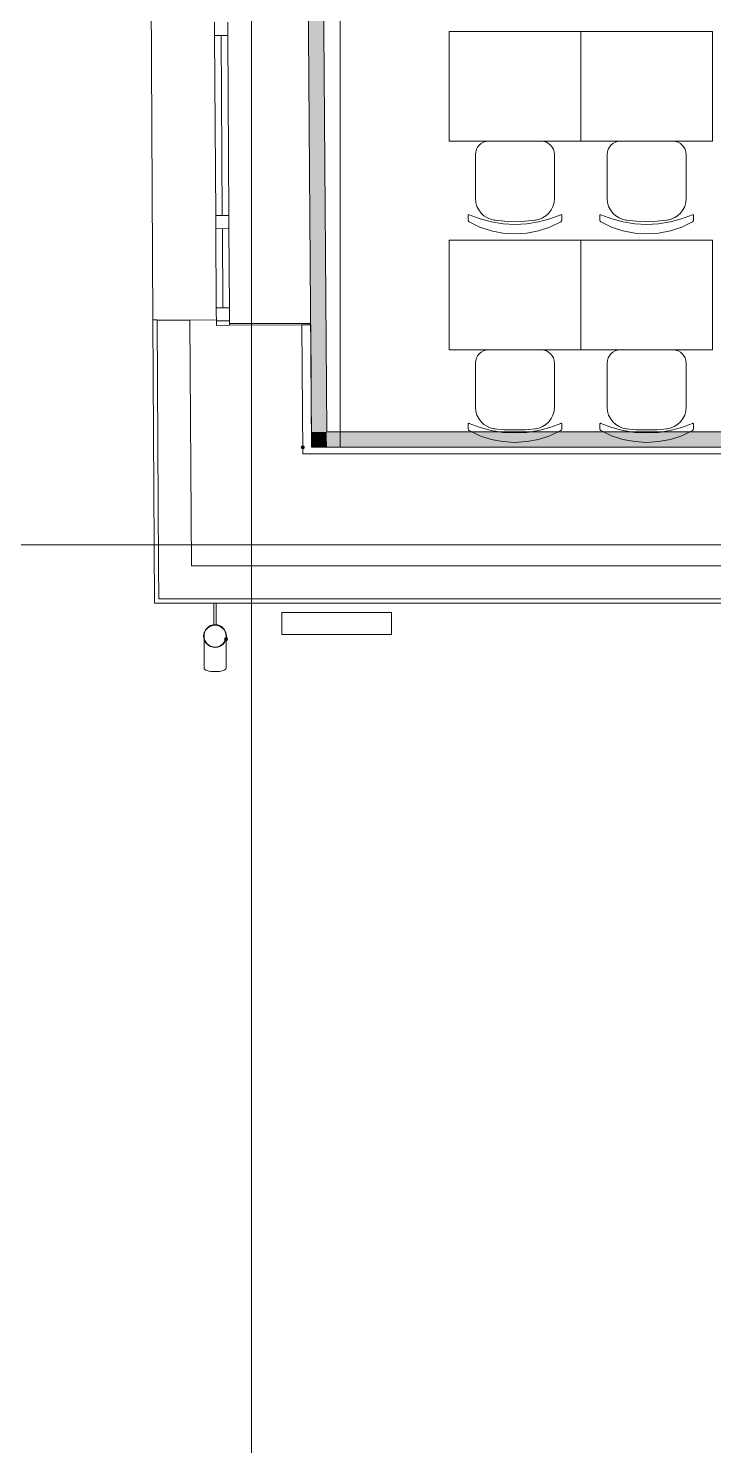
# Model space of a CAD drawing. Header units: millimetres. Extents: x 0 to 1189, y 0 to 841.
# Drawn here: x 228.5 to 259.7, y 329.8 to 394.4 of the extents above; entities that cross this region are included whole.
import ezdxf

# ---------------------------------------------------------------- set-up
doc = ezdxf.new("R2010")
doc.units = ezdxf.units.MM

msp = doc.modelspace()

# ---------------------------------------------------------------- hatches: boundary and pattern name
at = {"true_color": 0xf1d696}
h = msp.add_hatch(color=41, dxfattribs=at)
h.dxf.hatch_style = 2
h.paths.add_polyline_path([(242.09537, 376.007345), (241.395369, 376.007345), (241.233369, 398.399379), (241.93437, 398.399379)])
h = msp.add_hatch(color=41, dxfattribs=at)
h.dxf.hatch_style = 2
h.paths.add_polyline_path([(242.09537, 376.007345), (241.405369, 375.312344), (241.395369, 376.007345)])
h = msp.add_hatch(color=41, dxfattribs=at)
h.dxf.hatch_style = 2
h.paths.add_polyline_path([(242.09537, 376.007345), (242.10037, 375.307344), (241.400369, 375.307344)])
at = {"true_color": 0x3dad99}
h = msp.add_hatch(color=135, dxfattribs=at)
h.dxf.hatch_style = 2
h.paths.add_polyline_path([(289.176442, 376.007345), (289.176442, 375.307344), (242.10037, 375.307344), (242.09537, 376.007345)])
h = msp.add_hatch(color=7)
h.dxf.hatch_style = 2
h.paths.add_polyline_path([(241.000368, 375.397344), (240.936806, 375.370907), (240.910368, 375.307344), (240.936806, 375.243781), (241.000368, 375.217344), (241.071931, 375.243781), (241.098368, 375.307344), (241.071931, 375.370907)])
h = msp.add_hatch(color=7)
h.dxf.hatch_style = 2
h.paths.add_polyline_path([(237.598363, 366.577331), (237.571925, 366.640893), (237.508363, 366.667331), (237.4448, 366.640893), (237.418363, 366.577331), (237.418363, 366.564331), (237.4448, 366.500768), (237.508363, 366.474331), (237.571925, 366.500768), (237.598363, 366.564331)])

# ---------------------------------------------------------------- linework, layer by layer
at = {"color": 7, "lineweight": 0}
for points in [[(238.672365, 251.095154), (238.672365, 729.022884)], [(242.698371, 375.307344), (242.698371, 399.09938)], [(234.177358, 381.116353), (234.086358, 398.75338)], [(241.233369, 398.399379), (241.400369, 375.307344)], [(242.09537, 376.007345), (241.93437, 398.399379)], [(236.986362, 394.061373), (236.982362, 394.661374)], [(236.982362, 394.661374), (236.986362, 394.061373)], [(237.582363, 394.665374), (237.586363, 394.065373)], [(237.586363, 394.065373), (237.582363, 394.665374)], [(237.586363, 394.065373), (236.986362, 394.061373)], [(237.036362, 385.86136), (236.986362, 394.061373)], [(237.336363, 385.86336), (237.286363, 394.063373)], [(237.586363, 394.065373), (237.636363, 385.86536)], [(237.036362, 385.86136), (237.636363, 385.86536)], [(237.039362, 385.261359), (237.036362, 385.86136)], [(237.036362, 385.86136), (237.039362, 385.261359)], [(237.636363, 385.86536), (237.639363, 385.265359)], [(237.639363, 385.265359), (237.636363, 385.86536)], [(237.639363, 385.265359), (237.039362, 385.261359)], [(237.061362, 381.661354), (237.039362, 385.261359)], [(237.361363, 381.663354), (237.339363, 385.263359)], [(237.639363, 385.265359), (237.661363, 381.665354)], [(237.061362, 381.661354), (237.661363, 381.665354)], [(237.066362, 380.861353), (237.061362, 381.661354)], [(237.061362, 381.661354), (237.066362, 380.861353)], [(237.661363, 381.665354), (237.666363, 380.865353)], [(237.666363, 380.865353), (237.661363, 381.665354)], [(234.377358, 381.117353), (234.177358, 381.116353)], [(234.177358, 381.116353), (234.243358, 368.207333)], [(234.365358, 381.095353), (235.86536, 381.104353)], [(234.365358, 381.095353), (234.433358, 369.907336)], [(234.377358, 381.095353), (234.377358, 381.117353)], [(237.065362, 381.111353), (235.86536, 381.104353)], [(235.93336, 369.907336), (235.86536, 381.104353)], [(237.665363, 381.065353), (237.065362, 381.061353)], [(237.666363, 380.865353), (237.066362, 380.861353)], [(237.066362, 380.861353), (237.666363, 380.865353)], [(237.666363, 380.938353), (241.347369, 380.938353)], [(240.966368, 380.885353), (237.666363, 380.865353)], [(241.366369, 380.887353), (240.966368, 380.885353)], [(240.966368, 380.885353), (241.002368, 375.007344)], [(241.347369, 380.938353), (241.347369, 380.887353)], [(241.400369, 375.307344), (241.366369, 380.887353)], [(289.176442, 376.007345), (242.09537, 376.007345)], [(241.008368, 375.307344), (241.008368, 375.007344)], [(301.472461, 375.307344), (241.400369, 375.307344)], [(241.400369, 375.307344), (242.10037, 375.307344)], [(242.10037, 375.307344), (289.176442, 375.307344)], [(304.981466, 375.007344), (241.002368, 375.007344)], [(198.085303, 370.871337), (863.72632, 370.871337)], [(234.433358, 369.907336), (234.442358, 368.407334)], [(234.442358, 368.407334), (234.434358, 369.907336)], [(235.93336, 369.907336), (299.905458, 369.907336)], [(298.405456, 369.907336), (235.93336, 369.907336)], [(234.243358, 368.207333), (298.213456, 368.207333)], [(234.442358, 368.407334), (298.412456, 368.407334)], [(298.212456, 368.407334), (234.442358, 368.407334)], [(236.958362, 368.207333), (236.958362, 367.216332)], [(237.058362, 367.216332), (237.058362, 368.207333)], [(245.050374, 367.780333), (240.050367, 367.780333)], [(240.050367, 367.780333), (240.050367, 366.780331)], [(245.050374, 366.780331), (245.050374, 367.780333)], [(237.008362, 366.18733), (236.903618, 366.197902), (236.806034, 366.228221), (236.717707, 366.276188), (236.640737, 366.339705), (236.577219, 366.416676), (236.529252, 366.505003), (236.498934, 366.602587), (236.488361, 366.707331), (236.498934, 366.812075), (236.529252, 366.909659), (236.577219, 366.997986), (236.640737, 367.074957), (236.717707, 367.138474), (236.806034, 367.186441), (236.903618, 367.216759), (237.008362, 367.227332)], [(237.008362, 366.20733), (236.907635, 366.217494), (236.813799, 366.246643), (236.728869, 366.29276), (236.654862, 366.35383), (236.593791, 366.427838), (236.547674, 366.512768), (236.518525, 366.606604), (236.508361, 366.707331), (236.518525, 366.808058), (236.547674, 366.901894), (236.593791, 366.986824), (236.654862, 367.060831), (236.728869, 367.121902), (236.813799, 367.168019), (236.907635, 367.197168), (237.008362, 367.207332)], [(237.008362, 367.227332), (237.113106, 367.216759), (237.210691, 367.186441), (237.299017, 367.138474), (237.375988, 367.074957), (237.439505, 366.997986), (237.487472, 366.909659), (237.517791, 366.812075), (237.528363, 366.707331), (237.517791, 366.602587), (237.487472, 366.505003), (237.439505, 366.416676), (237.375988, 366.339705), (237.299017, 366.276188), (237.210691, 366.228221), (237.113106, 366.197902), (237.008362, 366.18733)], [(237.008362, 367.207332), (237.109089, 367.197168), (237.202925, 367.168019), (237.287855, 367.121902), (237.361863, 367.060831), (237.422933, 366.986824), (237.46905, 366.901894), (237.498199, 366.808058), (237.508363, 366.707331), (237.498199, 366.606604), (237.46905, 366.512768), (237.422933, 366.427838), (237.361863, 366.35383), (237.287855, 366.29276), (237.202925, 366.246643), (237.109089, 366.217494), (237.008362, 366.20733)], [(240.050367, 366.780331), (245.050374, 366.780331)], [(236.508361, 366.554331), (236.508361, 366.577331)], [(236.508361, 366.526331), (236.508361, 366.554331)], [(236.508361, 366.496331), (236.508361, 366.526331)], [(236.508361, 366.465331), (236.508361, 366.496331)], [(236.508361, 366.431331), (236.508361, 366.465331)], [(236.508361, 366.39533), (236.508361, 366.431331)], [(236.508361, 366.35833), (236.508361, 366.39533)], [(236.508361, 366.31833), (236.508361, 366.35833)], [(236.508361, 366.27733), (236.508361, 366.31833)], [(236.508361, 366.23433), (236.508361, 366.27733)], [(236.508361, 366.19033), (236.508361, 366.23433)], [(236.508361, 366.14433), (236.508361, 366.19033)], [(236.508361, 366.09633), (236.508361, 366.14433)], [(236.508361, 366.04733), (236.508361, 366.09633)], [(236.508361, 365.99733), (236.508361, 366.04733)], [(236.508361, 365.94533), (236.508361, 365.99733)], [(237.508363, 366.564331), (237.508363, 366.538331)], [(237.508363, 366.538331), (237.508363, 366.509331)], [(237.508363, 366.509331), (237.508363, 366.478331)], [(237.508363, 366.478331), (237.508363, 366.445331)], [(237.508363, 366.445331), (237.508363, 366.41033)], [(237.508363, 366.41033), (237.508363, 366.37433)], [(237.508363, 366.37433), (237.508363, 366.33533)], [(237.508363, 366.33533), (237.508363, 366.29433)], [(237.508363, 366.29433), (237.508363, 366.25233)], [(237.508363, 366.25233), (237.508363, 366.20833)], [(237.508363, 366.20833), (237.508363, 366.16333)], [(237.508363, 366.16333), (237.508363, 366.11633)], [(237.508363, 366.11633), (237.508363, 366.06733)], [(237.508363, 366.06733), (237.508363, 366.01833)], [(237.508363, 366.01833), (237.508363, 365.96733)], [(236.508361, 365.89233), (236.508361, 365.94533)], [(236.508361, 365.83833), (236.508361, 365.89233)], [(236.508361, 365.78333), (236.508361, 365.83833)], [(236.508361, 365.727329), (236.508361, 365.78333)], [(236.508361, 365.671329), (236.508361, 365.727329)], [(236.508361, 365.671329), (236.508361, 365.246329)], [(237.508363, 365.96733), (237.508363, 365.91433)], [(237.508363, 365.91433), (237.508363, 365.86133)], [(237.508363, 365.86133), (237.508363, 365.80633)], [(237.508363, 365.80633), (237.508363, 365.751329)], [(237.508363, 365.751329), (237.508363, 365.694329)], [(237.508363, 365.694329), (237.508363, 365.671329)], [(237.508363, 365.246329), (237.508363, 365.671329)], [(237.008362, 365.091328), (236.907635, 365.094461), (236.813799, 365.103453), (236.728869, 365.117696), (236.654862, 365.136579), (236.593791, 365.159493), (236.547674, 365.185829), (236.518525, 365.214977), (236.508361, 365.246329)], [(237.508363, 365.246329), (237.498199, 365.214977), (237.46905, 365.185829), (237.422933, 365.159493), (237.361863, 365.136579), (237.287855, 365.117696), (237.202925, 365.103453), (237.109089, 365.094461), (237.008362, 365.091328)]]:
    msp.add_lwpolyline(points, dxfattribs=at)
at = {"color": 253, "lineweight": 0, "true_color": 0x999999}
for points in [[(247.665378, 389.244365), (247.665378, 394.244373)], [(247.665378, 394.244373), (253.665388, 394.244373)], [(253.665388, 394.244373), (253.665388, 389.244365)], [(253.665388, 389.244365), (253.665388, 394.244373)], [(253.665388, 394.244373), (259.665397, 394.244373)], [(259.665397, 394.244373), (259.665397, 389.244365)], [(253.665388, 389.244365), (247.665378, 389.244365)], [(248.86638, 388.644364), (248.878544, 388.765466), (248.913443, 388.878177), (248.968685, 388.980107), (249.04188, 389.068865), (249.130638, 389.142061), (249.232568, 389.197303), (249.345279, 389.232201), (249.466381, 389.244365)], [(248.86638, 388.644364), (248.878544, 388.765466), (248.913443, 388.878177), (248.968685, 388.980107), (249.04188, 389.068865), (249.130638, 389.142061), (249.232568, 389.197303), (249.345279, 389.232201), (249.466381, 389.244365)], [(249.464381, 389.244365), (251.866385, 389.244365)], [(249.464381, 389.244365), (251.866385, 389.244365)], [(251.866385, 389.244365), (251.987199, 389.232201), (252.099776, 389.197303), (252.201688, 389.142061), (252.29051, 389.068865), (252.363817, 388.980107), (252.419183, 388.878177), (252.454181, 388.765466), (252.466386, 388.644364)], [(251.866385, 389.244365), (251.987199, 389.232201), (252.099776, 389.197303), (252.201688, 389.142061), (252.29051, 389.068865), (252.363817, 388.980107), (252.419183, 388.878177), (252.454181, 388.765466), (252.466386, 388.644364)], [(259.665397, 389.244365), (253.665388, 389.244365)], [(254.866389, 388.644364), (254.878553, 388.765466), (254.913452, 388.878177), (254.968694, 388.980107), (255.04189, 389.068865), (255.130648, 389.142061), (255.232577, 389.197303), (255.345289, 389.232201), (255.46639, 389.244365)], [(254.866389, 388.644364), (254.878553, 388.765466), (254.913452, 388.878177), (254.968694, 388.980107), (255.04189, 389.068865), (255.130648, 389.142061), (255.232577, 389.197303), (255.345289, 389.232201), (255.46639, 389.244365)], [(255.46439, 389.244365), (257.866394, 389.244365)], [(255.46439, 389.244365), (257.866394, 389.244365)], [(257.866394, 389.244365), (257.987209, 389.232201), (258.099785, 389.197303), (258.201697, 389.142061), (258.29052, 389.068865), (258.363826, 388.980107), (258.419192, 388.878177), (258.45419, 388.765466), (258.466395, 388.644364)], [(257.866394, 389.244365), (257.987209, 389.232201), (258.099785, 389.197303), (258.201697, 389.142061), (258.29052, 389.068865), (258.363826, 388.980107), (258.419192, 388.878177), (258.45419, 388.765466), (258.466395, 388.644364)], [(248.86638, 388.644364), (248.86638, 386.641361)], [(248.86638, 388.644364), (248.86638, 386.641361)], [(252.466386, 388.644364), (252.466386, 386.641361)], [(252.466386, 388.644364), (252.466386, 386.641361)], [(254.866389, 388.644364), (254.866389, 386.641361)], [(254.866389, 388.644364), (254.866389, 386.641361)], [(258.466395, 388.644364), (258.466395, 386.641361)], [(258.466395, 388.644364), (258.466395, 386.641361)], [(249.766382, 385.64636), (249.580997, 385.682715), (249.410178, 385.751204), (249.257055, 385.848333), (249.124756, 385.97061), (249.01641, 386.114544), (248.935146, 386.276642), (248.884093, 386.453412), (248.86638, 386.641361)], [(249.766382, 385.64636), (249.580997, 385.682715), (249.410178, 385.751204), (249.257055, 385.848333), (249.124756, 385.97061), (249.01641, 386.114544), (248.935146, 386.276642), (248.884093, 386.453412), (248.86638, 386.641361)], [(252.466386, 386.641361), (252.448673, 386.453412), (252.39762, 386.276642), (252.316356, 386.114544), (252.20801, 385.97061), (252.075711, 385.848333), (251.922588, 385.751204), (251.751769, 385.682715), (251.566384, 385.64636)], [(252.466386, 386.641361), (252.448673, 386.453412), (252.39762, 386.276642), (252.316356, 386.114544), (252.20801, 385.97061), (252.075711, 385.848333), (251.922588, 385.751204), (251.751769, 385.682715), (251.566384, 385.64636)], [(255.766391, 385.64636), (255.581006, 385.682715), (255.410187, 385.751204), (255.257064, 385.848333), (255.124765, 385.97061), (255.016419, 386.114544), (254.935155, 386.276642), (254.884102, 386.453412), (254.866389, 386.641361)], [(255.766391, 385.64636), (255.581006, 385.682715), (255.410187, 385.751204), (255.257064, 385.848333), (255.124765, 385.97061), (255.016419, 386.114544), (254.935155, 386.276642), (254.884102, 386.453412), (254.866389, 386.641361)], [(258.466395, 386.641361), (258.448682, 386.453412), (258.397629, 386.276642), (258.316365, 386.114544), (258.208019, 385.97061), (258.07572, 385.848333), (257.922597, 385.751204), (257.751779, 385.682715), (257.566394, 385.64636)], [(258.466395, 386.641361), (258.448682, 386.453412), (258.397629, 386.276642), (258.316365, 386.114544), (258.208019, 385.97061), (258.07572, 385.848333), (257.922597, 385.751204), (257.751779, 385.682715), (257.566394, 385.64636)], [(248.53138, 385.87136), (248.540005, 385.89236), (248.56138, 385.90136), (248.57438, 385.89836)], [(248.53138, 385.87136), (248.540005, 385.89236), (248.56138, 385.90136), (248.57438, 385.89836)], [(248.53138, 385.65436), (248.53138, 385.87136)], [(248.53138, 385.65436), (248.53138, 385.87136)], [(248.57838, 385.56936), (248.544005, 385.606235), (248.53138, 385.65436)], [(248.57838, 385.56936), (248.544005, 385.606235), (248.53138, 385.65436)], [(252.758386, 385.89836), (252.254323, 385.707844), (251.734885, 385.570485), (251.204196, 385.487313), (250.666383, 385.45936), (250.128429, 385.487313), (249.597506, 385.570485), (249.078021, 385.707844), (248.57438, 385.89836)], [(252.758386, 385.89836), (252.254323, 385.707844), (251.734885, 385.570485), (251.204196, 385.487313), (250.666383, 385.45936), (250.128429, 385.487313), (249.597506, 385.570485), (249.078021, 385.707844), (248.57438, 385.89836)], [(252.754386, 385.56936), (252.261214, 385.335641), (251.74451, 385.166609), (251.210743, 385.063953), (250.666383, 385.029359), (250.121601, 385.063953), (249.587881, 385.166609), (249.071412, 385.335641), (248.57838, 385.56936)], [(252.754386, 385.56936), (252.261214, 385.335641), (251.74451, 385.166609), (251.210743, 385.063953), (250.666383, 385.029359), (250.121601, 385.063953), (249.587881, 385.166609), (249.071412, 385.335641), (248.57838, 385.56936)], [(251.607384, 385.65136), (251.137634, 385.609985), (250.666383, 385.59636), (250.194757, 385.609985), (249.725382, 385.65136)], [(251.607384, 385.65136), (251.137634, 385.609985), (250.666383, 385.59636), (250.194757, 385.609985), (249.725382, 385.65136)], [(252.801386, 385.65436), (252.788761, 385.606235), (252.754386, 385.56936)], [(252.801386, 385.65436), (252.788761, 385.606235), (252.754386, 385.56936)], [(252.758386, 385.89836), (252.771386, 385.90136), (252.792386, 385.89236), (252.801386, 385.87136)], [(252.758386, 385.89836), (252.771386, 385.90136), (252.792386, 385.89236), (252.801386, 385.87136)], [(252.801386, 385.65436), (252.801386, 385.87136)], [(252.801386, 385.65436), (252.801386, 385.87136)], [(254.531389, 385.87136), (254.540014, 385.89236), (254.561389, 385.90136), (254.574389, 385.89836)], [(254.531389, 385.87136), (254.540014, 385.89236), (254.561389, 385.90136), (254.574389, 385.89836)], [(254.531389, 385.65436), (254.531389, 385.87136)], [(254.531389, 385.65436), (254.531389, 385.87136)], [(254.578389, 385.56936), (254.544014, 385.606235), (254.531389, 385.65436)], [(254.578389, 385.56936), (254.544014, 385.606235), (254.531389, 385.65436)], [(258.758395, 385.89836), (258.254332, 385.707844), (257.734894, 385.570485), (257.204205, 385.487313), (256.666392, 385.45936), (256.128438, 385.487313), (255.597515, 385.570485), (255.07803, 385.707844), (254.574389, 385.89836)], [(258.758395, 385.89836), (258.254332, 385.707844), (257.734894, 385.570485), (257.204205, 385.487313), (256.666392, 385.45936), (256.128438, 385.487313), (255.597515, 385.570485), (255.07803, 385.707844), (254.574389, 385.89836)], [(258.754395, 385.56936), (258.261223, 385.335641), (257.744519, 385.166609), (257.210752, 385.063953), (256.666392, 385.029359), (256.12161, 385.063953), (255.58789, 385.166609), (255.071421, 385.335641), (254.578389, 385.56936)], [(258.754395, 385.56936), (258.261223, 385.335641), (257.744519, 385.166609), (257.210752, 385.063953), (256.666392, 385.029359), (256.12161, 385.063953), (255.58789, 385.166609), (255.071421, 385.335641), (254.578389, 385.56936)], [(257.607394, 385.65136), (257.137643, 385.609985), (256.666392, 385.59636), (256.194766, 385.609985), (255.725391, 385.65136)], [(257.607394, 385.65136), (257.137643, 385.609985), (256.666392, 385.59636), (256.194766, 385.609985), (255.725391, 385.65136)], [(258.801395, 385.65436), (258.78877, 385.606235), (258.754395, 385.56936)], [(258.801395, 385.65436), (258.78877, 385.606235), (258.754395, 385.56936)], [(258.758395, 385.89836), (258.771395, 385.90136), (258.792395, 385.89236), (258.801395, 385.87136)], [(258.758395, 385.89836), (258.771395, 385.90136), (258.792395, 385.89236), (258.801395, 385.87136)], [(258.801395, 385.65436), (258.801395, 385.87136)], [(258.801395, 385.65436), (258.801395, 385.87136)], [(247.665378, 379.744351), (247.665378, 384.744358)], [(247.665378, 384.744358), (253.665388, 384.744358)], [(253.665388, 384.744358), (253.665388, 379.744351)], [(253.665388, 379.744351), (253.665388, 384.744358)], [(253.665388, 384.744358), (259.665397, 384.744358)], [(259.665397, 384.744358), (259.665397, 379.744351)], [(253.665388, 379.744351), (247.665378, 379.744351)], [(248.86638, 379.14435), (248.878544, 379.265452), (248.913443, 379.378163), (248.968685, 379.480093), (249.04188, 379.568851), (249.130638, 379.642046), (249.232568, 379.697288), (249.345279, 379.732187), (249.466381, 379.744351)], [(248.86638, 379.14435), (248.878544, 379.265452), (248.913443, 379.378163), (248.968685, 379.480093), (249.04188, 379.568851), (249.130638, 379.642046), (249.232568, 379.697288), (249.345279, 379.732187), (249.466381, 379.744351)], [(249.464381, 379.744351), (251.866385, 379.744351)], [(249.464381, 379.744351), (251.866385, 379.744351)], [(251.866385, 379.744351), (251.987199, 379.732187), (252.099776, 379.697288), (252.201688, 379.642046), (252.29051, 379.568851), (252.363817, 379.480093), (252.419183, 379.378163), (252.454181, 379.265452), (252.466386, 379.14435)], [(251.866385, 379.744351), (251.987199, 379.732187), (252.099776, 379.697288), (252.201688, 379.642046), (252.29051, 379.568851), (252.363817, 379.480093), (252.419183, 379.378163), (252.454181, 379.265452), (252.466386, 379.14435)], [(259.665397, 379.744351), (253.665388, 379.744351)], [(254.866389, 379.14435), (254.878553, 379.265452), (254.913452, 379.378163), (254.968694, 379.480093), (255.04189, 379.568851), (255.130648, 379.642046), (255.232577, 379.697288), (255.345289, 379.732187), (255.46639, 379.744351)], [(254.866389, 379.14435), (254.878553, 379.265452), (254.913452, 379.378163), (254.968694, 379.480093), (255.04189, 379.568851), (255.130648, 379.642046), (255.232577, 379.697288), (255.345289, 379.732187), (255.46639, 379.744351)], [(255.46439, 379.744351), (257.866394, 379.744351)], [(255.46439, 379.744351), (257.866394, 379.744351)], [(257.866394, 379.744351), (257.987209, 379.732187), (258.099785, 379.697288), (258.201697, 379.642046), (258.29052, 379.568851), (258.363826, 379.480093), (258.419192, 379.378163), (258.45419, 379.265452), (258.466395, 379.14435)], [(257.866394, 379.744351), (257.987209, 379.732187), (258.099785, 379.697288), (258.201697, 379.642046), (258.29052, 379.568851), (258.363826, 379.480093), (258.419192, 379.378163), (258.45419, 379.265452), (258.466395, 379.14435)], [(248.86638, 379.14435), (248.86638, 377.141347)], [(248.86638, 379.14435), (248.86638, 377.141347)], [(252.466386, 379.14435), (252.466386, 377.141347)], [(252.466386, 379.14435), (252.466386, 377.141347)], [(254.866389, 379.14435), (254.866389, 377.141347)], [(254.866389, 379.14435), (254.866389, 377.141347)], [(258.466395, 379.14435), (258.466395, 377.141347)], [(258.466395, 379.14435), (258.466395, 377.141347)], [(249.766382, 376.146345), (249.580997, 376.182701), (249.410178, 376.251189), (249.257055, 376.348318), (249.124756, 376.470596), (249.01641, 376.61453), (248.935146, 376.776628), (248.884093, 376.953397), (248.86638, 377.141347)], [(249.766382, 376.146345), (249.580997, 376.182701), (249.410178, 376.251189), (249.257055, 376.348318), (249.124756, 376.470596), (249.01641, 376.61453), (248.935146, 376.776628), (248.884093, 376.953397), (248.86638, 377.141347)], [(252.466386, 377.141347), (252.448673, 376.953397), (252.39762, 376.776628), (252.316356, 376.61453), (252.20801, 376.470596), (252.075711, 376.348318), (251.922588, 376.251189), (251.751769, 376.182701), (251.566384, 376.146345)], [(252.466386, 377.141347), (252.448673, 376.953397), (252.39762, 376.776628), (252.316356, 376.61453), (252.20801, 376.470596), (252.075711, 376.348318), (251.922588, 376.251189), (251.751769, 376.182701), (251.566384, 376.146345)], [(255.766391, 376.146345), (255.581006, 376.182701), (255.410187, 376.251189), (255.257064, 376.348318), (255.124765, 376.470596), (255.016419, 376.61453), (254.935155, 376.776628), (254.884102, 376.953397), (254.866389, 377.141347)], [(255.766391, 376.146345), (255.581006, 376.182701), (255.410187, 376.251189), (255.257064, 376.348318), (255.124765, 376.470596), (255.016419, 376.61453), (254.935155, 376.776628), (254.884102, 376.953397), (254.866389, 377.141347)], [(258.466395, 377.141347), (258.448682, 376.953397), (258.397629, 376.776628), (258.316365, 376.61453), (258.208019, 376.470596), (258.07572, 376.348318), (257.922597, 376.251189), (257.751779, 376.182701), (257.566394, 376.146345)], [(258.466395, 377.141347), (258.448682, 376.953397), (258.397629, 376.776628), (258.316365, 376.61453), (258.208019, 376.470596), (258.07572, 376.348318), (257.922597, 376.251189), (257.751779, 376.182701), (257.566394, 376.146345)], [(248.53138, 376.371346), (248.540005, 376.392346), (248.56138, 376.401346), (248.57438, 376.398346)], [(248.53138, 376.371346), (248.540005, 376.392346), (248.56138, 376.401346), (248.57438, 376.398346)], [(248.53138, 376.154345), (248.53138, 376.371346)], [(248.53138, 376.154345), (248.53138, 376.371346)], [(252.758386, 376.398346), (252.254323, 376.20783), (251.734885, 376.07047), (251.204196, 375.987298), (250.666383, 375.959345), (250.128429, 375.987298), (249.597506, 376.07047), (249.078021, 376.20783), (248.57438, 376.398346)], [(252.758386, 376.398346), (252.254323, 376.20783), (251.734885, 376.07047), (251.204196, 375.987298), (250.666383, 375.959345), (250.128429, 375.987298), (249.597506, 376.07047), (249.078021, 376.20783), (248.57438, 376.398346)], [(252.758386, 376.398346), (252.771386, 376.401346), (252.792386, 376.392346), (252.801386, 376.371346)], [(252.758386, 376.398346), (252.771386, 376.401346), (252.792386, 376.392346), (252.801386, 376.371346)], [(252.801386, 376.154345), (252.801386, 376.371346)], [(252.801386, 376.154345), (252.801386, 376.371346)], [(254.531389, 376.371346), (254.540014, 376.392346), (254.561389, 376.401346), (254.574389, 376.398346)], [(254.531389, 376.371346), (254.540014, 376.392346), (254.561389, 376.401346), (254.574389, 376.398346)], [(254.531389, 376.154345), (254.531389, 376.371346)], [(254.531389, 376.154345), (254.531389, 376.371346)], [(258.758395, 376.398346), (258.254332, 376.20783), (257.734894, 376.07047), (257.204205, 375.987298), (256.666392, 375.959345), (256.128438, 375.987298), (255.597515, 376.07047), (255.07803, 376.20783), (254.574389, 376.398346)], [(258.758395, 376.398346), (258.254332, 376.20783), (257.734894, 376.07047), (257.204205, 375.987298), (256.666392, 375.959345), (256.128438, 375.987298), (255.597515, 376.07047), (255.07803, 376.20783), (254.574389, 376.398346)], [(258.758395, 376.398346), (258.771395, 376.401346), (258.792395, 376.392346), (258.801395, 376.371346)], [(258.758395, 376.398346), (258.771395, 376.401346), (258.792395, 376.392346), (258.801395, 376.371346)], [(258.801395, 376.154345), (258.801395, 376.371346)], [(258.801395, 376.154345), (258.801395, 376.371346)], [(248.57838, 376.069345), (248.544005, 376.10622), (248.53138, 376.154345)], [(248.57838, 376.069345), (248.544005, 376.10622), (248.53138, 376.154345)], [(252.754386, 376.069345), (252.261214, 375.835626), (251.74451, 375.666595), (251.210743, 375.563938), (250.666383, 375.529344), (250.121601, 375.563938), (249.587881, 375.666595), (249.071412, 375.835626), (248.57838, 376.069345)], [(252.754386, 376.069345), (252.261214, 375.835626), (251.74451, 375.666595), (251.210743, 375.563938), (250.666383, 375.529344), (250.121601, 375.563938), (249.587881, 375.666595), (249.071412, 375.835626), (248.57838, 376.069345)], [(251.607384, 376.151345), (251.137634, 376.10997), (250.666383, 376.096345), (250.194757, 376.10997), (249.725382, 376.151345)], [(251.607384, 376.151345), (251.137634, 376.10997), (250.666383, 376.096345), (250.194757, 376.10997), (249.725382, 376.151345)], [(252.801386, 376.154345), (252.788761, 376.10622), (252.754386, 376.069345)], [(252.801386, 376.154345), (252.788761, 376.10622), (252.754386, 376.069345)], [(254.578389, 376.069345), (254.544014, 376.10622), (254.531389, 376.154345)], [(254.578389, 376.069345), (254.544014, 376.10622), (254.531389, 376.154345)], [(258.754395, 376.069345), (258.261223, 375.835626), (257.744519, 375.666595), (257.210752, 375.563938), (256.666392, 375.529344), (256.12161, 375.563938), (255.58789, 375.666595), (255.071421, 375.835626), (254.578389, 376.069345)], [(258.754395, 376.069345), (258.261223, 375.835626), (257.744519, 375.666595), (257.210752, 375.563938), (256.666392, 375.529344), (256.12161, 375.563938), (255.58789, 375.666595), (255.071421, 375.835626), (254.578389, 376.069345)], [(257.607394, 376.151345), (257.137643, 376.10997), (256.666392, 376.096345), (256.194766, 376.10997), (255.725391, 376.151345)], [(257.607394, 376.151345), (257.137643, 376.10997), (256.666392, 376.096345), (256.194766, 376.10997), (255.725391, 376.151345)], [(258.801395, 376.154345), (258.78877, 376.10622), (258.754395, 376.069345)], [(258.801395, 376.154345), (258.78877, 376.10622), (258.754395, 376.069345)]]:
    msp.add_lwpolyline(points, dxfattribs=at)

doc.saveas('drawing.dxf')
